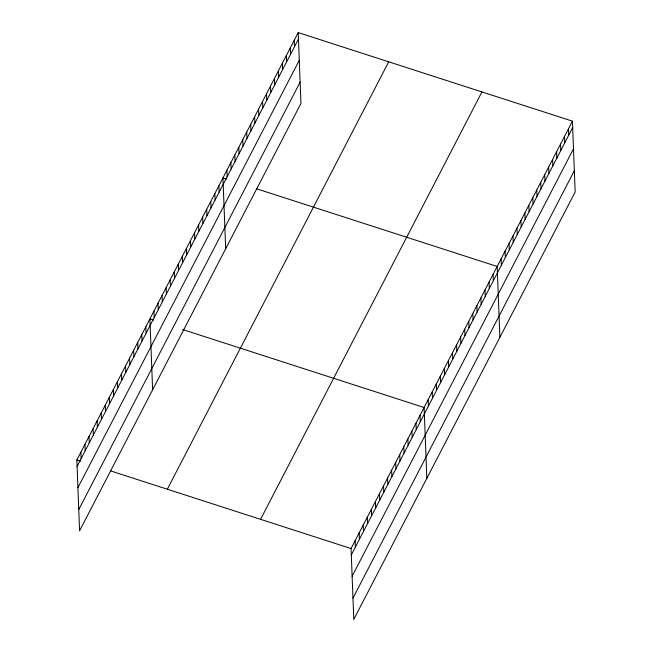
<?xml version="1.0" encoding="UTF-8"?>
<svg xmlns="http://www.w3.org/2000/svg" width="652" height="652" viewBox="0 0 652 652"><rect width="100%" height="100%" fill="white"/><g stroke="black" fill="none" stroke-linecap="round" stroke-linejoin="round"><path stroke-width="0.98" d="M298.217 32.6L300.939 103.448L79.568 530.85L76.846 460.002L298.217 32.6L572.432 121.15L575.154 191.998L353.783 619.4L351.061 548.552L572.432 121.15M77.091 466.408L298.469 38.998M77.906 487.672L299.284 60.269M78.753 509.587L300.124 82.176M167.336 489.228L388.706 61.818M260.572 519.334L481.942 91.924M351.306 554.95L572.676 127.547M352.121 576.221L573.499 148.811M352.96 598.128L574.339 170.726M226.57 179.088L222.951 177.915L225.673 248.762M256.432 188.73L497.166 266.464L499.888 337.312M153.522 320.132L149.903 318.958L152.617 389.806M182.478 329.48L424.11 407.508L426.832 478.356M76.846 460.002L80.465 461.176M110.327 470.817L351.061 548.552M568.471 128.794L568.715 135.192M564.51 136.439L564.754 142.845M560.549 144.092L560.793 150.49M556.588 151.737L556.832 158.143M552.627 159.39L552.872 165.787M548.666 167.034L548.911 173.44M544.705 174.687L544.95 181.085M540.744 182.332L540.989 188.73M536.783 189.985L537.028 196.382M532.814 197.629L533.067 204.027M528.853 205.274L529.106 211.68M524.893 212.927L525.137 219.325M520.932 220.572L521.176 226.977M516.971 228.224L517.215 234.622M513.01 235.869L513.254 242.275M509.049 243.522L509.293 249.92M505.088 251.167L505.333 257.564M501.127 258.82L501.372 265.217M493.108 274.296L493.352 280.702M489.049 282.137L489.293 288.534M484.99 289.969L485.235 296.375M480.931 297.809L481.176 304.207M476.873 305.641L477.117 312.047M472.814 313.482L473.059 319.879M468.755 321.314L469 327.712M464.697 329.154L464.941 335.552M460.638 336.986L460.882 343.384M456.579 344.818L456.824 351.224M452.521 352.659L452.765 359.056M448.462 360.491L448.706 366.897M444.403 368.331L444.648 374.729M440.344 376.163L440.589 382.561M436.286 384.004L436.53 390.401M432.227 391.836L432.472 398.233M428.168 399.676L428.413 406.074M420.051 415.34L420.296 421.746M415.992 423.181L416.245 429.578M411.934 431.013L412.186 437.419M407.875 438.853L408.128 445.251M403.816 446.685L404.069 453.083M399.757 454.526L400.01 460.923M395.699 462.358L395.951 468.755M391.64 470.198L391.893 476.596M387.581 478.03L387.834 484.428M383.531 485.862L383.775 492.268M379.472 493.703L379.717 500.1M375.413 501.535L375.658 507.941M371.355 509.375L371.599 515.773M367.296 517.207L367.541 523.605M363.237 525.047L363.482 531.445M359.179 532.88L359.423 539.277M355.12 540.72L355.364 547.118M294.256 40.245L294.5 46.651M290.295 47.898L290.539 54.295M286.334 55.542L286.578 61.948M282.373 63.195L282.618 69.593M278.412 70.84L278.657 77.246M274.451 78.493L274.696 84.89M270.49 86.137L270.735 92.535M266.529 93.79L266.774 100.188M262.569 101.435L262.813 107.833M258.608 109.08L258.852 115.485M254.647 116.732L254.891 123.13M250.686 124.377L250.93 130.783M246.725 132.03L246.969 138.428M242.756 139.675L243.009 146.081M238.795 147.328L239.048 153.725M234.834 154.972L235.079 161.37M230.873 162.625L231.118 169.023M226.912 170.27L227.157 176.668M218.893 185.755L219.137 192.153M214.834 193.587L215.078 199.993M210.775 201.427L211.02 207.825M206.717 209.259L206.961 215.657M202.658 217.1L202.902 223.497M198.599 224.932L198.844 231.33M194.54 232.772L194.785 239.17M190.482 240.604L190.726 247.002M186.423 248.436L186.676 254.842M182.364 256.277L182.617 262.674M178.306 264.109L178.558 270.515M174.247 271.949L174.5 278.347M170.188 279.781L170.441 286.179M166.13 287.622L166.382 294.019M162.071 295.454L162.324 301.852M158.012 303.294L158.265 309.692M153.962 311.126L154.206 317.524M145.844 326.799L146.089 333.196M141.786 334.631L142.03 341.037M137.727 342.471L137.971 348.869M133.668 350.303L133.913 356.701M129.609 358.144L129.854 364.541M125.551 365.976L125.795 372.373M121.492 373.816L121.737 380.214M117.433 381.648L117.678 388.046M113.375 389.48L113.619 395.886M109.316 397.321L109.56 403.718M105.257 405.153L105.502 411.559M101.199 412.993L101.443 419.391M97.14 420.825L97.384 427.223M93.081 428.666L93.326 435.063M89.022 436.498L89.267 442.895M84.964 444.338L85.208 450.736M80.905 452.17L81.15 458.568"/></g></svg>
